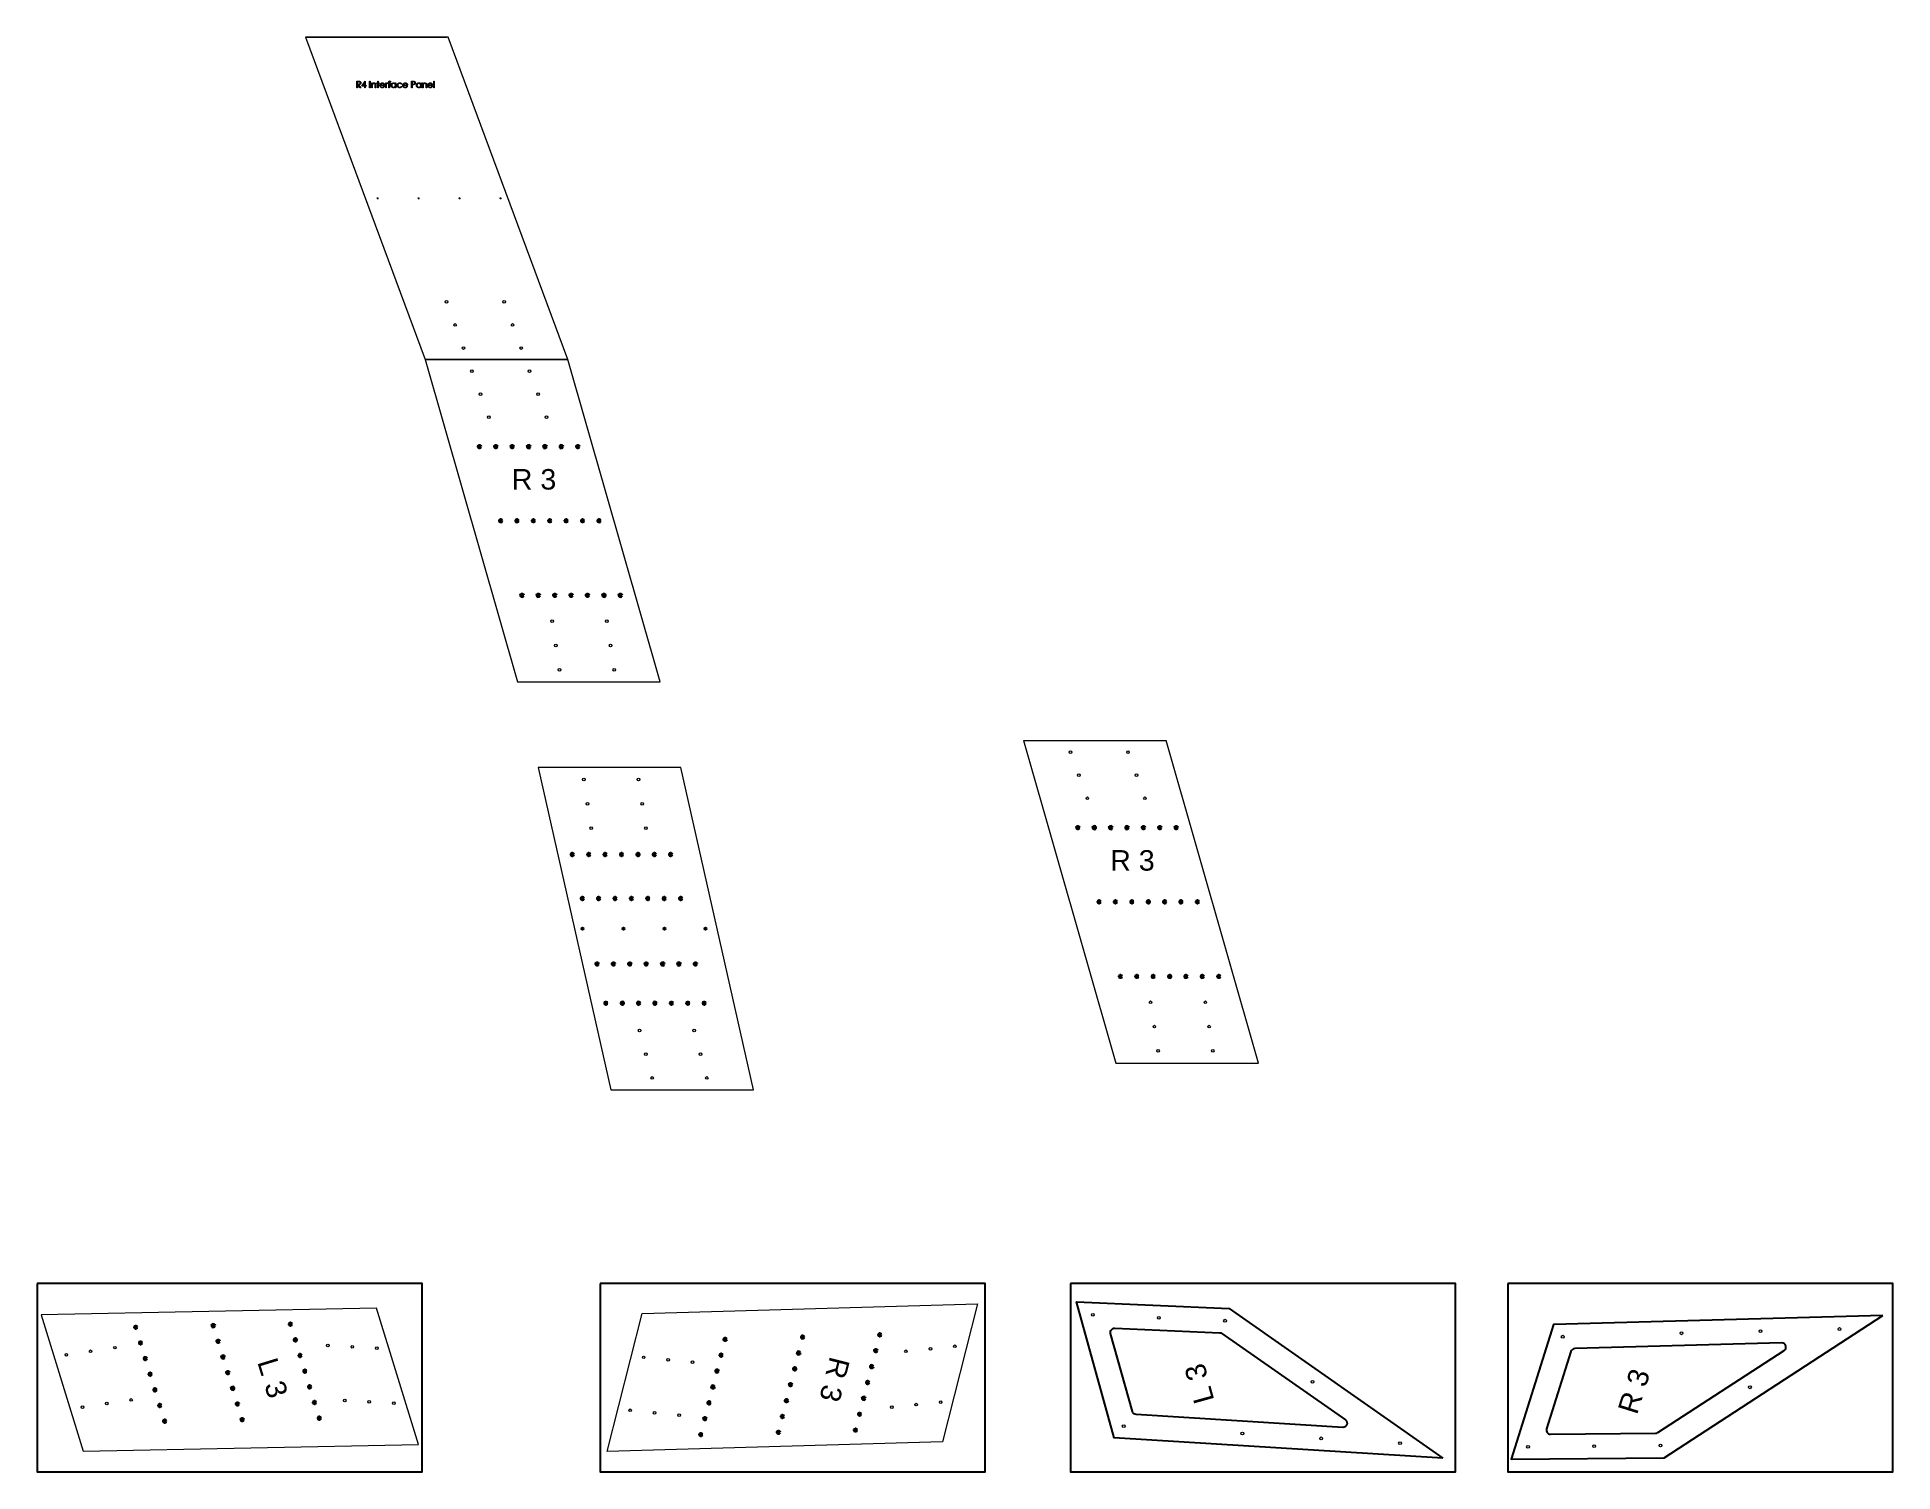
# Model space of a CAD drawing. Header units: inches. Extents: x 50 to 503, y 33 to 383.
import ezdxf

# ---------------------------------------------------------------- set-up
doc = ezdxf.new("R2010")
doc.units = ezdxf.units.IN
doc.header["$MEASUREMENT"] = 0
doc.header["$PDMODE"] = 32
doc.header["$PDSIZE"] = 0.51
doc.layers.add('Drilling', color=3, linetype='Continuous', lineweight=13)
doc.layers.add('Engrave', color=4, linetype='Continuous', lineweight=50)
doc.layers.add('half drill', color=200, linetype='Continuous')
doc.layers.add('layout', color=10, linetype='Continuous')
doc.styles.get("Standard").update_dxf_attribs({"font": 'Arial.ttf'})

# ---------------------------------------------------------------- blocks, each defined once
blk = doc.blocks.new('*U10')
at = {"layer": 'Engrave'}
blk.add_point((0, 0), dxfattribs=at)
blk = doc.blocks.new('*U11')
at = {"layer": 'Engrave', "color": 0, "linetype": 'ByBlock', "lineweight": -2, "transparency": 16777216}
for p in [(-24, 0), (-20, 0), (-16, 0), (-12, 0), (-8, 0), (-4, 0), (0, 0)]:
    blk.add_blockref('*U10', p, dxfattribs=at)
blk = doc.blocks.new('*U12')
at = {"layer": 'Engrave'}
blk.add_point((0, 0), dxfattribs=at)
blk = doc.blocks.new('*U13')
at = {"layer": 'Engrave', "color": 0, "linetype": 'ByBlock', "lineweight": -2, "transparency": 16777216}
for p in [(-24, 0), (-20, 0), (-16, 0), (-12, 0), (-8, 0), (-4, 0), (0, 0)]:
    blk.add_blockref('*U12', p, dxfattribs=at)
blk = doc.blocks.new('*U14')
at = {"layer": 'Engrave'}
blk.add_point((0, 0), dxfattribs=at)
blk = doc.blocks.new('*U15')
at = {"layer": 'Engrave', "color": 0, "linetype": 'ByBlock', "lineweight": -2, "transparency": 16777216}
for p in [(-24, 0), (-20, 0), (-16, 0), (-12, 0), (-8, 0), (-4, 0), (0, 0)]:
    blk.add_blockref('*U14', p, dxfattribs=at)
blk = doc.blocks.new('*U16')
at = {"layer": 'Engrave'}
blk.add_point((0, 0), dxfattribs=at)
blk = doc.blocks.new('*U17')
at = {"layer": 'Engrave', "color": 0, "linetype": 'ByBlock', "lineweight": -2, "transparency": 16777216}
for p in [(-24, 0), (-20, 0), (-16, 0), (-12, 0), (-8, 0), (-4, 0), (0, 0)]:
    blk.add_blockref('*U16', p, dxfattribs=at)
blk = doc.blocks.new('*U18')
at = {"layer": 'half drill'}
blk.add_point((0, 0), dxfattribs=at)
blk = doc.blocks.new('*U19')
at = {"layer": 'half drill', "color": 0, "linetype": 'ByBlock', "lineweight": -2, "transparency": 16777216}
for p in [(-30, 0), (-20, 0), (-10, 0), (0, 0)]:
    blk.add_blockref('*U18', p, dxfattribs=at)
blk = doc.blocks.new('SW_CENTERMARKSYMBOL_0')
at = {"color": 0, "linetype": 'Continuous', "lineweight": 0}
for p, q in [((-0.1, 0), (-0.19, 0)), ((0, 0), (-0.1, 0)), ((0, 0.1), (0, 0.19)), ((0, 0), (0, 0.1)), ((0, 0), (0, -0.1)), ((0, 0), (0.1, 0)), ((0.1, 0), (0.19, 0)), ((0, -0.1), (0, -0.19))]:
    blk.add_line(p, q, dxfattribs=at)
blk = doc.blocks.new('SW_CENTERMARKSYMBOL_1')
at = {"color": 0, "linetype": 'Continuous', "lineweight": 0}
for p, q in [((-0.1, 0), (-0.19, 0)), ((0, 0), (-0.1, 0)), ((0, 0.1), (0, 0.19)), ((0, 0), (0, 0.1)), ((0, 0), (0, -0.1)), ((0, 0), (0.1, 0)), ((0.1, 0), (0.19, 0)), ((0, -0.1), (0, -0.19))]:
    blk.add_line(p, q, dxfattribs=at)
blk = doc.blocks.new('SW_CENTERMARKSYMBOL_2')
at = {"color": 0, "linetype": 'Continuous', "lineweight": 0}
for p, q in [((-0.1, 0), (-0.19, 0)), ((0, 0), (-0.1, 0)), ((0, 0.1), (0, 0.19)), ((0, 0), (0, 0.1)), ((0, 0), (0, -0.1)), ((0, 0), (0.1, 0)), ((0.1, 0), (0.19, 0)), ((0, -0.1), (0, -0.19))]:
    blk.add_line(p, q, dxfattribs=at)
blk = doc.blocks.new('SW_CENTERMARKSYMBOL_3')
at = {"color": 0, "linetype": 'Continuous', "lineweight": 0}
for p, q in [((-0.1, 0), (-0.19, 0)), ((0, 0), (-0.1, 0)), ((0, 0.1), (0, 0.19)), ((0, 0), (0, 0.1)), ((0, 0), (0, -0.1)), ((0, 0), (0.1, 0)), ((0.1, 0), (0.19, 0)), ((0, -0.1), (0, -0.19))]:
    blk.add_line(p, q, dxfattribs=at)
blk = doc.blocks.new('*U20')
at = {"layer": 'Engrave'}
blk.add_point((0, 0), dxfattribs=at)
blk = doc.blocks.new('*U21')
at = {"layer": 'Engrave', "color": 0, "linetype": 'ByBlock', "lineweight": -2, "transparency": 16777216}
for p in [(-24, 0), (-20, 0), (-16, 0), (-12, 0), (-8, 0), (-4, 0), (0, 0)]:
    blk.add_blockref('*U20', p, dxfattribs=at)
blk = doc.blocks.new('*U23')
at = {"layer": 'Engrave'}
blk.add_point((0, 0), dxfattribs=at)
blk = doc.blocks.new('*U24')
at = {"layer": 'Engrave', "color": 0, "linetype": 'ByBlock', "lineweight": -2, "transparency": 16777216}
for p in [(-24, 0), (-20, 0), (-16, 0), (-12, 0), (-8, 0), (-4, 0), (0, 0)]:
    blk.add_blockref('*U23', p, dxfattribs=at)
blk = doc.blocks.new('*U25')
at = {"layer": 'Engrave'}
blk.add_point((0, 0), dxfattribs=at)
blk = doc.blocks.new('*U26')
at = {"layer": 'Engrave', "color": 0, "linetype": 'ByBlock', "lineweight": -2, "transparency": 16777216}
for p in [(-24, 0), (-20, 0), (-16, 0), (-12, 0), (-8, 0), (-4, 0), (0, 0)]:
    blk.add_blockref('*U25', p, dxfattribs=at)
blk = doc.blocks.new('*U31')
at = {"layer": 'Engrave'}
blk.add_point((0, 0), dxfattribs=at)
blk = doc.blocks.new('*U32')
at = {"layer": 'Engrave', "color": 0, "linetype": 'ByBlock', "lineweight": -2, "transparency": 16777216}
for p in [(-24, 0), (-20, 0), (-16, 0), (-12, 0), (-8, 0), (-4, 0), (0, 0)]:
    blk.add_blockref('*U31', p, dxfattribs=at)
blk = doc.blocks.new('*U33')
at = {"layer": 'Engrave'}
blk.add_point((0, 0), dxfattribs=at)
blk = doc.blocks.new('*U34')
at = {"layer": 'Engrave', "color": 0, "linetype": 'ByBlock', "lineweight": -2, "transparency": 16777216}
for p in [(-24, 0), (-20, 0), (-16, 0), (-12, 0), (-8, 0), (-4, 0), (0, 0)]:
    blk.add_blockref('*U33', p, dxfattribs=at)
blk = doc.blocks.new('*U35')
at = {"layer": 'Engrave'}
blk.add_point((0, 0), dxfattribs=at)
blk = doc.blocks.new('*U36')
at = {"layer": 'Engrave', "color": 0, "linetype": 'ByBlock', "lineweight": -2, "transparency": 16777216}
for p in [(-24, 0), (-20, 0), (-16, 0), (-12, 0), (-8, 0), (-4, 0), (0, 0)]:
    blk.add_blockref('*U35', p, dxfattribs=at)
blk = doc.blocks.new('*U37')
at = {"layer": 'Engrave'}
blk.add_point((0, 0), dxfattribs=at)
blk = doc.blocks.new('*U38')
at = {"layer": 'Engrave', "color": 0, "linetype": 'ByBlock', "lineweight": -2, "transparency": 16777216}
for p in [(-24, 0), (-20, 0), (-16, 0), (-12, 0), (-8, 0), (-4, 0), (0, 0)]:
    blk.add_blockref('*U37', p, dxfattribs=at)
blk = doc.blocks.new('*U39')
at = {"layer": 'Engrave'}
blk.add_point((0, 0), dxfattribs=at)
blk = doc.blocks.new('*U40')
at = {"layer": 'Engrave', "color": 0, "linetype": 'ByBlock', "lineweight": -2, "transparency": 16777216}
for p in [(-24, 0), (-20, 0), (-16, 0), (-12, 0), (-8, 0), (-4, 0), (0, 0)]:
    blk.add_blockref('*U39', p, dxfattribs=at)
blk = doc.blocks.new('*U41')
at = {"layer": 'Engrave'}
blk.add_point((0, 0), dxfattribs=at)
blk = doc.blocks.new('*U42')
at = {"layer": 'Engrave', "color": 0, "linetype": 'ByBlock', "lineweight": -2, "transparency": 16777216}
for p in [(-24, 0), (-20, 0), (-16, 0), (-12, 0), (-8, 0), (-4, 0), (0, 0)]:
    blk.add_blockref('*U41', p, dxfattribs=at)
blk = doc.blocks.new('*U52')
at = {"layer": 'Engrave'}
blk.add_point((0, 0), dxfattribs=at)
blk = doc.blocks.new('*U54')
at = {"layer": 'Engrave', "color": 0, "linetype": 'ByBlock', "lineweight": -2, "transparency": 16777216}
for p in [(-24, 0), (-20, 0), (-16, 0), (-12, 0), (-8, 0), (-4, 0), (0, 0)]:
    blk.add_blockref('*U52', p, dxfattribs=at)
blk = doc.blocks.new('*U55')
at = {"layer": 'Engrave'}
blk.add_point((0, 0), dxfattribs=at)
blk = doc.blocks.new('*U56')
at = {"layer": 'Engrave', "color": 0, "linetype": 'ByBlock', "lineweight": -2, "transparency": 16777216}
for p in [(-24, 0), (-20, 0), (-16, 0), (-12, 0), (-8, 0), (-4, 0), (0, 0)]:
    blk.add_blockref('*U55', p, dxfattribs=at)
blk = doc.blocks.new('*U57')
at = {"layer": 'Engrave'}
blk.add_point((0, 0), dxfattribs=at)
blk = doc.blocks.new('*U58')
at = {"layer": 'Engrave', "color": 0, "linetype": 'ByBlock', "lineweight": -2, "transparency": 16777216}
for p in [(-24, 0), (-20, 0), (-16, 0), (-12, 0), (-8, 0), (-4, 0), (0, 0)]:
    blk.add_blockref('*U57', p, dxfattribs=at)

msp = doc.modelspace()

# ---------------------------------------------------------------- linework, layer by layer
at = {"color": 7, "linetype": 'Continuous', "lineweight": 15}
for p, q in [((115.36, 383.1), (144.57, 304.38)), ((150.17, 383.1), (115.36, 383.1)), ((115.36, 383.1), (149.8, 383.1)), ((179.38, 304.38), (150.17, 383.1)), ((127.9, 372.32), (128.21, 372.32)), ((127.9, 370.75), (127.9, 372.32)), ((128.33, 372.16), (128.04, 372.16)), ((128.04, 372.16), (128.04, 371.64)), ((128.04, 371.64), (128.32, 371.63)), ((128.04, 371.48), (128.04, 370.75)), ((128.15, 371.48), (128.04, 371.48)), ((128.72, 370.75), (128.15, 371.48)), ((128.32, 371.48), (128.9, 370.75)), ((129.08, 371.11), (129.93, 372.36)), ((129.82, 371.95), (129.35, 371.28)), ((129.82, 371.28), (129.82, 371.95)), ((129.93, 372.36), (129.96, 372.36)), ((129.96, 372.36), (129.96, 371.28)), ((131.02, 372.32), (131.16, 372.32)), ((131.02, 370.75), (131.02, 372.32)), ((131.16, 372.32), (131.16, 370.75)), ((131.52, 371.9), (131.66, 371.9)), ((131.52, 370.75), (131.52, 371.9)), ((131.66, 371.9), (131.66, 371.69)), ((132.78, 371.76), (132.78, 371.9)), ((132.78, 371.9), (132.98, 371.9)), ((132.98, 371.76), (132.78, 371.76)), ((132.98, 372.36), (133.12, 372.36)), ((132.98, 371.9), (132.98, 372.36)), ((132.98, 370.75), (132.98, 371.76)), ((133.12, 372.36), (133.12, 371.9)), ((133.12, 371.9), (133.32, 371.9)), ((133.12, 371.76), (133.12, 370.75)), ((133.32, 371.76), (133.12, 371.76)), ((133.32, 371.9), (133.32, 371.76)), ((133.68, 371.44), (134.55, 371.44)), ((134.93, 371.9), (135.07, 371.9)), ((134.93, 370.75), (134.93, 371.9)), ((135.07, 371.9), (135.07, 371.73)), ((135.47, 371.88), (135.39, 371.76)), ((135.53, 371.9), (135.69, 371.9)), ((135.53, 371.76), (135.53, 371.9)), ((135.69, 371.76), (135.53, 371.76)), ((135.69, 371.9), (135.69, 372.08)), ((135.69, 370.75), (135.69, 371.76)), ((135.83, 372.05), (135.83, 371.9)), ((135.83, 371.9), (136.07, 371.9)), ((135.83, 371.76), (135.83, 370.75)), ((136.07, 371.76), (135.83, 371.76)), ((136.07, 371.9), (136.07, 371.76)), ((136.09, 372.35), (136.09, 372.2)), ((137.31, 371.9), (137.45, 371.9)), ((137.31, 371.68), (137.31, 371.9)), ((137.45, 371.9), (137.45, 370.75)), ((138.89, 371.65), (138.78, 371.58)), ((139.29, 371.44), (140.16, 371.44)), ((141.22, 372.32), (141.52, 372.32)), ((141.22, 370.75), (141.22, 372.32)), ((141.36, 372.16), (141.36, 371.64)), ((141.64, 372.16), (141.36, 372.16)), ((141.36, 371.64), (141.63, 371.63)), ((141.36, 371.48), (141.36, 370.75)), ((141.47, 371.48), (141.36, 371.48)), ((143.48, 371.9), (143.62, 371.9)), ((143.48, 371.68), (143.48, 371.9)), ((143.62, 371.9), (143.62, 370.75)), ((143.94, 371.9), (144.08, 371.9)), ((143.94, 370.75), (143.94, 371.9)), ((144.08, 371.9), (144.08, 371.69)), ((145.38, 371.44), (146.24, 371.44)), ((146.65, 372.36), (146.79, 372.36)), ((146.65, 370.75), (146.65, 372.36)), ((146.79, 372.36), (146.79, 370.75)), ((128.04, 370.75), (127.9, 370.75)), ((128.9, 370.75), (128.72, 370.75)), ((129.82, 371.11), (129.08, 371.11)), ((129.35, 371.28), (129.82, 371.28)), ((129.82, 370.75), (129.82, 371.11)), ((129.96, 370.75), (129.82, 370.75)), ((129.96, 371.28), (130.14, 371.28)), ((129.96, 371.11), (129.96, 370.75)), ((130.14, 371.11), (129.96, 371.11)), ((130.14, 371.28), (130.14, 371.11)), ((131.16, 370.75), (131.02, 370.75)), ((131.66, 370.75), (131.52, 370.75)), ((131.66, 371.17), (131.66, 370.75)), ((132.38, 370.75), (132.38, 371.29)), ((132.52, 370.75), (132.38, 370.75)), ((132.52, 371.34), (132.52, 370.75)), ((133.12, 370.75), (132.98, 370.75)), ((134.69, 371.3), (133.66, 371.3)), ((134.5, 371.11), (134.63, 371.05)), ((135.07, 370.75), (134.93, 370.75)), ((135.07, 371.14), (135.07, 370.75)), ((135.83, 370.75), (135.69, 370.75)), ((137.31, 370.75), (137.31, 370.95)), ((137.45, 370.75), (137.31, 370.75)), ((138.78, 371.07), (138.89, 371)), ((140.3, 371.3), (139.27, 371.3)), ((140.11, 371.11), (140.24, 371.05)), ((141.36, 370.75), (141.22, 370.75)), ((143.48, 370.75), (143.48, 370.95)), ((143.62, 370.75), (143.48, 370.75)), ((144.08, 370.75), (143.94, 370.75)), ((144.08, 371.17), (144.08, 370.75)), ((144.8, 370.75), (144.8, 371.29)), ((144.94, 370.75), (144.8, 370.75)), ((144.94, 371.34), (144.94, 370.75)), ((146.39, 371.3), (145.36, 371.3)), ((146.2, 371.11), (146.32, 371.05)), ((146.79, 370.75), (146.65, 370.75)), ((144.57, 304.38), (167.09, 225.66)), ((144.57, 304.38), (179.38, 304.38)), ((179.38, 304.38), (144.57, 304.38)), ((144.57, 304.38), (179.38, 304.38)), ((201.89, 225.66), (179.38, 304.38)), ((167.09, 225.66), (201.89, 225.66)), ((290.64, 211.35), (313.15, 132.63)), ((290.64, 211.35), (325.44, 211.35)), ((347.95, 132.63), (325.44, 211.35)), ((313.15, 132.63), (347.95, 132.63))]:
    msp.add_line(p, q, dxfattribs=at)
for points in [[(172.12, 204.81), (189.86, 126.09), (224.67, 126.09), (206.93, 204.81)], [(50.87, 71.19), (61.1, 37.92), (142.96, 39.52), (132.73, 72.79)], [(188.97, 37.77), (197.57, 71.5), (279.41, 73.86), (270.81, 40.13)]]:
    msp.add_lwpolyline(points, close=True, dxfattribs=at)
for points in [[(392.94, 36.19), (312.74, 41.14), (303.53, 74.32), (340.8, 72.7)], [(500.32, 70.99), (419.99, 68.77), (409.66, 35.91), (446.97, 36.27)]]:
    msp.add_lwpolyline(points, close=True)
for points in [[(312.89, 67.91), (338.5, 66.79, -0.142813), (339.03, 66.61), (369.18, 45.5, -0.756909), (368.54, 43.69), (318.09, 46.81, -0.319622), (317.18, 47.54), (311.88, 66.64, -0.509525)], [(419.24, 42.01), (444.87, 42.25, 0.142813), (445.4, 42.41), (476.25, 62.48, 0.756909), (475.68, 64.32), (425.14, 62.91, 0.319622), (424.22, 62.21), (418.27, 43.31, 0.509525)]]:
    msp.add_lwpolyline(points, format="xyb", close=True)
for centre in [(132.97, 343.74), (142.97, 343.74), (152.97, 343.74), (162.97, 343.74)]:
    msp.add_circle(centre, 0.094, dxfattribs=at)
for points, knots in [([(128.21, 372.32), (128.27, 372.32), (128.39, 372.32), (128.51, 372.3), (128.56, 372.3)], [0, 0, 0, 0, 0.560242, 1, 1, 1, 1]), ([(128.32, 371.63), (128.35, 371.63), (128.41, 371.63), (128.51, 371.64), (128.59, 371.67), (128.66, 371.71), (128.7, 371.76), (128.73, 371.83), (128.74, 371.88), (128.74, 371.9)], [0, 0, 0, 0, 0.166928, 0.333794, 0.500236, 0.625174, 0.750148, 0.875064, 1, 1, 1, 1]), ([(128.88, 371.9), (128.87, 371.86), (128.87, 371.79), (128.83, 371.68), (128.76, 371.6), (128.66, 371.53), (128.55, 371.5), (128.44, 371.48), (128.36, 371.48), (128.32, 371.48)], [0, 0, 0, 0, 0.139994, 0.279917, 0.419767, 0.559708, 0.706302, 0.853127, 1, 1, 1, 1]), ([(128.74, 371.9), (128.74, 371.92), (128.73, 371.97), (128.7, 372.03), (128.66, 372.08), (128.59, 372.13), (128.51, 372.15), (128.42, 372.16), (128.36, 372.16), (128.33, 372.16)], [0, 0, 0, 0, 0.124916, 0.249837, 0.374794, 0.499734, 0.666182, 0.833066, 1, 1, 1, 1]), ([(128.56, 372.3), (128.6, 372.29), (128.66, 372.27), (128.75, 372.21), (128.82, 372.13), (128.87, 372.02), (128.87, 371.94), (128.88, 371.9)], [0, 0, 0, 0, 0.186814, 0.373525, 0.560285, 0.780019, 1, 1, 1, 1]), ([(131.66, 371.69), (131.68, 371.71), (131.71, 371.74), (131.75, 371.79), (131.81, 371.83), (131.86, 371.86), (131.91, 371.89), (131.97, 371.9), (132.03, 371.91), (132.08, 371.92), (132.1, 371.92)], [0.0000017, 0.0000017, 0.0000017, 0.0000017, 0.140976, 0.2735688, 0.3989883, 0.5199298, 0.63811, 0.7565889, 0.8768598, 0.999997, 0.999997, 0.999997, 0.999997]), ([(131.68, 371.47), (131.68, 371.45), (131.67, 371.39), (131.66, 371.29), (131.66, 371.21), (131.66, 371.17)], [0, 0, 0, 0, 0.279874, 0.559923, 1, 1, 1, 1]), ([(132.07, 371.78), (132.04, 371.77), (131.97, 371.77), (131.88, 371.73), (131.8, 371.67), (131.72, 371.58), (131.7, 371.51), (131.68, 371.47)], [0, 0, 0, 0, 0.186698, 0.373405, 0.560217, 0.78013, 1, 1, 1, 1]), ([(132.37, 371.55), (132.36, 371.58), (132.35, 371.62), (132.3, 371.69), (132.24, 371.74), (132.16, 371.77), (132.1, 371.77), (132.07, 371.78)], [0, 0, 0, 0, 0.186826, 0.373542, 0.560088, 0.779885, 1, 1, 1, 1]), ([(132.1, 371.92), (132.13, 371.91), (132.21, 371.91), (132.32, 371.86), (132.41, 371.79), (132.48, 371.69), (132.51, 371.58), (132.52, 371.46), (132.52, 371.38), (132.52, 371.34)], [0, 0, 0, 0, 0.14002, 0.279928, 0.41985, 0.559716, 0.706245, 0.853096, 1, 1, 1, 1]), ([(132.38, 371.29), (132.38, 371.34), (132.38, 371.43), (132.37, 371.51), (132.37, 371.55)], [0, 0, 0, 0, 0.560256, 1, 1, 1, 1]), ([(133.52, 371.32), (133.53, 371.36), (133.53, 371.44), (133.56, 371.54), (133.6, 371.63), (133.64, 371.68), (133.66, 371.7)], [0, 0, 0, 0, 0.279971, 0.559864, 0.779915, 1, 1, 1, 1]), ([(133.66, 371.7), (133.69, 371.74), (133.75, 371.81), (133.87, 371.88), (133.99, 371.91), (134.06, 371.91), (134.1, 371.92)], [0, 0, 0, 0, 0.279933, 0.559649, 0.77977, 1, 1, 1, 1]), ([(133.82, 371.67), (133.8, 371.65), (133.76, 371.61), (133.71, 371.54), (133.69, 371.47), (133.68, 371.44)], [0, 0, 0, 0, 0.279925, 0.559973, 1, 1, 1, 1]), ([(134.11, 371.78), (134.08, 371.77), (134.02, 371.77), (133.94, 371.75), (133.87, 371.71), (133.83, 371.68), (133.82, 371.67)], [0, 0, 0, 0, 0.279956, 0.559814, 0.779893, 1, 1, 1, 1]), ([(134.1, 371.92), (134.15, 371.91), (134.25, 371.91), (134.38, 371.86), (134.49, 371.78), (134.54, 371.72), (134.56, 371.69)], [0, 0, 0, 0, 0.279989, 0.559735, 0.779835, 1, 1, 1, 1]), ([(134.55, 371.44), (134.54, 371.47), (134.51, 371.54), (134.45, 371.64), (134.36, 371.71), (134.24, 371.77), (134.15, 371.77), (134.11, 371.78)], [0, 0, 0, 0, 0.186905, 0.373474, 0.560056, 0.780028, 1, 1, 1, 1]), ([(134.56, 371.69), (134.58, 371.66), (134.63, 371.59), (134.66, 371.49), (134.68, 371.39), (134.69, 371.33), (134.69, 371.3)], [0, 0, 0, 0, 0.279845, 0.559744, 0.779846, 1, 1, 1, 1]), ([(135.07, 371.73), (135.09, 371.76), (135.12, 371.81), (135.19, 371.87), (135.27, 371.91), (135.32, 371.91), (135.35, 371.92)], [0, 0, 0, 0, 0.280333, 0.560209, 0.780194, 1, 1, 1, 1]), ([(135.09, 371.53), (135.09, 371.49), (135.07, 371.42), (135.07, 371.29), (135.07, 371.2), (135.07, 371.14)], [0, 0, 0, 0, 0.279806, 0.559885, 1, 1, 1, 1]), ([(135.32, 371.78), (135.29, 371.77), (135.22, 371.75), (135.15, 371.68), (135.11, 371.61), (135.1, 371.56), (135.09, 371.53)], [0, 0, 0, 0, 0.277914, 0.557924, 0.778862, 1, 1, 1, 1]), ([(135.39, 371.76), (135.38, 371.76), (135.35, 371.77), (135.33, 371.77), (135.32, 371.78)], [0, 0, 0, 0, 0.560381, 1, 1, 1, 1]), ([(135.35, 371.92), (135.37, 371.91), (135.41, 371.91), (135.45, 371.89), (135.47, 371.88)], [0, 0, 0, 0, 0.559246, 1, 1, 1, 1]), ([(135.69, 372.08), (135.69, 372.11), (135.69, 372.16), (135.7, 372.24), (135.74, 372.32), (135.82, 372.37), (135.89, 372.37), (135.92, 372.38)], [0, 0, 0, 0, 0.187489, 0.374736, 0.560715, 0.779934, 1, 1, 1, 1]), ([(135.95, 372.24), (135.92, 372.23), (135.89, 372.23), (135.86, 372.21), (135.83, 372.17), (135.83, 372.12), (135.83, 372.08), (135.83, 372.05)], [0, 0, 0, 0, 0.249291, 0.374521, 0.498858, 0.748976, 1, 1, 1, 1]), ([(135.92, 372.38), (135.95, 372.37), (136.01, 372.37), (136.06, 372.35), (136.09, 372.35)], [0, 0, 0, 0, 0.559733, 1, 1, 1, 1]), ([(136.09, 372.2), (136.06, 372.21), (136.02, 372.23), (135.97, 372.23), (135.95, 372.24)], [0, 0, 0, 0, 0.560219, 1, 1, 1, 1]), ([(136.25, 371.33), (136.25, 371.37), (136.26, 371.46), (136.3, 371.58), (136.37, 371.69), (136.47, 371.79), (136.58, 371.86), (136.71, 371.91), (136.8, 371.91), (136.85, 371.92)], [0, 0, 0, 0, 0.140023, 0.279972, 0.419966, 0.560027, 0.706667, 0.853296, 1, 1, 1, 1]), ([(136.85, 371.78), (136.81, 371.77), (136.72, 371.77), (136.59, 371.71), (136.5, 371.63), (136.44, 371.53), (136.4, 371.43), (136.39, 371.36), (136.39, 371.33)], [0, 0, 0, 0, 0.186621, 0.373213, 0.559717, 0.706518, 0.853293, 1, 1, 1, 1]), ([(136.85, 371.92), (136.9, 371.91), (137, 371.91), (137.13, 371.85), (137.24, 371.78), (137.29, 371.72), (137.31, 371.68)], [0, 0, 0, 0, 0.279981, 0.559749, 0.779813, 1, 1, 1, 1]), ([(137.31, 371.32), (137.31, 371.37), (137.3, 371.46), (137.24, 371.58), (137.16, 371.67), (137.06, 371.74), (136.96, 371.77), (136.89, 371.77), (136.85, 371.78)], [0, 0, 0, 0, 0.18666, 0.373089, 0.559693, 0.706422, 0.853161, 1, 1, 1, 1]), ([(137.73, 371.32), (137.73, 371.36), (137.74, 371.45), (137.79, 371.58), (137.86, 371.7), (137.97, 371.79), (138.09, 371.87), (138.23, 371.91), (138.32, 371.91), (138.37, 371.92)], [0, 0, 0, 0, 0.139979, 0.279961, 0.419942, 0.559899, 0.70657, 0.853255, 1, 1, 1, 1]), ([(138.36, 371.78), (138.31, 371.77), (138.22, 371.77), (138.09, 371.71), (137.99, 371.63), (137.92, 371.54), (137.88, 371.44), (137.87, 371.36), (137.87, 371.33)], [0, 0, 0, 0, 0.186755, 0.373268, 0.559832, 0.706581, 0.853234, 1, 1, 1, 1]), ([(138.78, 371.58), (138.75, 371.61), (138.69, 371.68), (138.58, 371.74), (138.47, 371.77), (138.4, 371.77), (138.36, 371.78)], [0, 0, 0, 0, 0.279906, 0.55961, 0.77978, 1, 1, 1, 1]), ([(138.37, 371.92), (138.43, 371.91), (138.54, 371.9), (138.69, 371.84), (138.82, 371.76), (138.87, 371.69), (138.89, 371.65)], [0, 0, 0, 0, 0.280063, 0.560126, 0.780063, 1, 1, 1, 1]), ([(139.13, 371.32), (139.14, 371.36), (139.14, 371.44), (139.17, 371.54), (139.21, 371.63), (139.25, 371.68), (139.26, 371.7)], [0, 0, 0, 0, 0.279973, 0.559867, 0.77992, 1, 1, 1, 1]), ([(139.26, 371.7), (139.3, 371.74), (139.36, 371.81), (139.48, 371.88), (139.6, 371.91), (139.67, 371.91), (139.71, 371.92)], [0, 0, 0, 0, 0.279938, 0.559643, 0.779771, 1, 1, 1, 1]), ([(139.42, 371.67), (139.41, 371.65), (139.37, 371.61), (139.32, 371.54), (139.3, 371.47), (139.29, 371.44)], [0, 0, 0, 0, 0.279914, 0.559964, 1, 1, 1, 1]), ([(139.72, 371.78), (139.69, 371.77), (139.63, 371.77), (139.55, 371.75), (139.48, 371.71), (139.44, 371.68), (139.42, 371.67)], [0, 0, 0, 0, 0.279967, 0.559808, 0.779884, 1, 1, 1, 1]), ([(139.71, 371.92), (139.76, 371.91), (139.86, 371.91), (139.99, 371.86), (140.1, 371.78), (140.15, 371.72), (140.17, 371.69)], [0, 0, 0, 0, 0.279981, 0.559727, 0.779834, 1, 1, 1, 1]), ([(140.16, 371.44), (140.14, 371.47), (140.12, 371.54), (140.06, 371.64), (139.97, 371.71), (139.85, 371.77), (139.76, 371.77), (139.72, 371.78)], [0, 0, 0, 0, 0.186903, 0.373478, 0.560054, 0.780027, 1, 1, 1, 1]), ([(140.17, 371.69), (140.19, 371.66), (140.24, 371.59), (140.27, 371.49), (140.29, 371.39), (140.29, 371.33), (140.3, 371.3)], [0, 0, 0, 0, 0.279843, 0.559743, 0.779846, 1, 1, 1, 1]), ([(141.87, 371.5), (141.83, 371.49), (141.76, 371.48), (141.62, 371.48), (141.53, 371.48), (141.47, 371.48)], [0, 0, 0, 0, 0.279863, 0.55992, 1, 1, 1, 1]), ([(141.52, 372.32), (141.59, 372.32), (141.71, 372.32), (141.83, 372.3), (141.88, 372.29)], [0, 0, 0, 0, 0.560316, 1, 1, 1, 1]), ([(141.63, 371.63), (141.66, 371.63), (141.72, 371.63), (141.81, 371.64), (141.9, 371.67), (141.96, 371.71), (142, 371.76), (142.03, 371.83), (142.04, 371.87), (142.04, 371.9)], [0, 0, 0, 0, 0.166928, 0.333807, 0.500185, 0.625079, 0.750072, 0.875015, 1, 1, 1, 1]), ([(142.04, 371.9), (142.04, 371.92), (142.03, 371.96), (142, 372.03), (141.96, 372.08), (141.9, 372.12), (141.82, 372.15), (141.73, 372.16), (141.67, 372.16), (141.64, 372.16)], [0, 0, 0, 0, 0.12497, 0.24991, 0.374914, 0.499813, 0.666188, 0.833068, 1, 1, 1, 1]), ([(142.18, 371.9), (142.18, 371.86), (142.17, 371.8), (142.14, 371.7), (142.08, 371.61), (141.98, 371.54), (141.91, 371.51), (141.87, 371.5)], [0, 0, 0, 0, 0.18692, 0.3736, 0.560188, 0.779887, 1, 1, 1, 1]), ([(141.88, 372.29), (141.91, 372.28), (141.97, 372.26), (142.06, 372.2), (142.13, 372.12), (142.17, 372.02), (142.18, 371.94), (142.18, 371.9)], [0, 0, 0, 0, 0.186763, 0.373444, 0.560177, 0.779909, 1, 1, 1, 1]), ([(142.42, 371.33), (142.42, 371.37), (142.43, 371.46), (142.47, 371.58), (142.54, 371.69), (142.64, 371.79), (142.75, 371.86), (142.88, 371.91), (142.97, 371.91), (143.02, 371.92)], [0, 0, 0, 0, 0.140023, 0.279973, 0.419967, 0.560026, 0.706665, 0.853294, 1, 1, 1, 1]), ([(143.02, 371.78), (142.98, 371.77), (142.89, 371.77), (142.76, 371.71), (142.67, 371.63), (142.61, 371.53), (142.57, 371.43), (142.56, 371.36), (142.56, 371.33)], [0, 0, 0, 0, 0.186618, 0.373213, 0.559714, 0.706517, 0.853293, 1, 1, 1, 1]), ([(143.02, 371.92), (143.07, 371.91), (143.17, 371.91), (143.3, 371.85), (143.41, 371.78), (143.46, 371.72), (143.48, 371.68)], [0, 0, 0, 0, 0.279981, 0.559749, 0.77981, 1, 1, 1, 1]), ([(143.48, 371.32), (143.48, 371.37), (143.47, 371.46), (143.41, 371.58), (143.32, 371.67), (143.23, 371.74), (143.13, 371.77), (143.06, 371.77), (143.02, 371.78)], [0, 0, 0, 0, 0.18666, 0.373089, 0.55969, 0.706422, 0.853158, 1, 1, 1, 1]), ([(144.08, 371.69), (144.11, 371.73), (144.17, 371.8), (144.29, 371.87), (144.4, 371.91), (144.48, 371.91), (144.52, 371.92)], [0, 0, 0, 0, 0.280103, 0.559778, 0.779866, 1, 1, 1, 1]), ([(144.1, 371.47), (144.1, 371.45), (144.09, 371.39), (144.08, 371.29), (144.08, 371.21), (144.08, 371.17)], [0, 0, 0, 0, 0.279874, 0.559923, 1, 1, 1, 1]), ([(144.49, 371.78), (144.46, 371.77), (144.39, 371.77), (144.3, 371.73), (144.22, 371.67), (144.14, 371.58), (144.12, 371.51), (144.1, 371.47)], [0, 0, 0, 0, 0.186702, 0.373404, 0.560215, 0.780127, 1, 1, 1, 1]), ([(144.79, 371.55), (144.78, 371.58), (144.77, 371.62), (144.72, 371.69), (144.66, 371.74), (144.58, 371.77), (144.52, 371.77), (144.49, 371.78)], [0, 0, 0, 0, 0.186824, 0.373541, 0.560087, 0.779896, 1, 1, 1, 1]), ([(144.52, 371.92), (144.55, 371.91), (144.63, 371.91), (144.74, 371.86), (144.83, 371.79), (144.9, 371.69), (144.93, 371.58), (144.94, 371.46), (144.94, 371.38), (144.94, 371.34)], [0, 0, 0, 0, 0.140014, 0.279926, 0.419848, 0.559715, 0.706245, 0.853095, 1, 1, 1, 1]), ([(144.8, 371.29), (144.8, 371.34), (144.8, 371.43), (144.79, 371.51), (144.79, 371.55)], [0, 0, 0, 0, 0.560256, 1, 1, 1, 1]), ([(145.22, 371.32), (145.23, 371.36), (145.23, 371.44), (145.26, 371.54), (145.3, 371.63), (145.34, 371.68), (145.35, 371.7)], [0, 0, 0, 0, 0.279971, 0.559866, 0.779915, 1, 1, 1, 1]), ([(145.35, 371.7), (145.39, 371.74), (145.45, 371.81), (145.57, 371.88), (145.69, 371.91), (145.76, 371.91), (145.8, 371.92)], [0, 0, 0, 0, 0.279934, 0.559644, 0.779767, 1, 1, 1, 1]), ([(145.51, 371.67), (145.5, 371.65), (145.46, 371.61), (145.41, 371.54), (145.39, 371.47), (145.38, 371.44)], [0, 0, 0, 0, 0.279925, 0.559973, 1, 1, 1, 1]), ([(145.81, 371.78), (145.78, 371.77), (145.72, 371.77), (145.64, 371.75), (145.57, 371.71), (145.53, 371.68), (145.51, 371.67)], [0, 0, 0, 0, 0.279962, 0.559812, 0.779883, 1, 1, 1, 1]), ([(145.8, 371.92), (145.85, 371.91), (145.95, 371.91), (146.08, 371.86), (146.19, 371.78), (146.24, 371.72), (146.26, 371.69)], [0, 0, 0, 0, 0.279982, 0.559729, 0.779833, 1, 1, 1, 1]), ([(146.24, 371.44), (146.23, 371.47), (146.21, 371.54), (146.15, 371.64), (146.06, 371.71), (145.94, 371.77), (145.85, 371.77), (145.81, 371.78)], [0, 0, 0, 0, 0.186904, 0.373476, 0.560059, 0.780027, 1, 1, 1, 1]), ([(146.26, 371.69), (146.28, 371.66), (146.33, 371.59), (146.36, 371.49), (146.38, 371.39), (146.38, 371.33), (146.39, 371.3)], [0, 0, 0, 0, 0.279842, 0.559743, 0.779846, 1, 1, 1, 1]), ([(134.1, 370.73), (134.06, 370.74), (133.97, 370.74), (133.85, 370.78), (133.74, 370.85), (133.65, 370.94), (133.58, 371.06), (133.53, 371.19), (133.53, 371.28), (133.52, 371.32)], [0, 0, 0, 0, 0.140087, 0.280058, 0.419973, 0.559951, 0.706627, 0.853299, 1, 1, 1, 1]), ([(133.66, 371.3), (133.67, 371.25), (133.67, 371.17), (133.73, 371.06), (133.8, 370.97), (133.89, 370.91), (133.98, 370.88), (134.05, 370.88), (134.08, 370.87)], [0, 0, 0, 0, 0.186724, 0.373252, 0.559774, 0.706487, 0.853185, 1, 1, 1, 1]), ([(134.08, 370.87), (134.13, 370.88), (134.22, 370.89), (134.35, 370.94), (134.44, 371.02), (134.48, 371.08), (134.5, 371.11)], [0, 0, 0, 0, 0.279901, 0.559701, 0.779533, 1, 1, 1, 1]), ([(134.63, 371.05), (134.61, 371.01), (134.56, 370.94), (134.48, 370.86), (134.37, 370.79), (134.24, 370.74), (134.15, 370.74), (134.1, 370.73)], [0, 0, 0, 0, 0.186832, 0.373463, 0.56013, 0.779936, 1, 1, 1, 1]), ([(136.84, 370.73), (136.8, 370.74), (136.71, 370.74), (136.59, 370.78), (136.48, 370.85), (136.38, 370.95), (136.3, 371.06), (136.26, 371.19), (136.25, 371.28), (136.25, 371.33)], [0, 0, 0, 0, 0.140048, 0.280013, 0.420025, 0.560097, 0.706721, 0.853302, 1, 1, 1, 1]), ([(136.39, 371.33), (136.39, 371.28), (136.4, 371.19), (136.46, 371.07), (136.55, 370.98), (136.64, 370.92), (136.74, 370.88), (136.81, 370.88), (136.85, 370.87)], [0, 0, 0, 0, 0.186501, 0.37309, 0.559632, 0.706447, 0.853229, 1, 1, 1, 1]), ([(137.31, 370.95), (137.28, 370.92), (137.21, 370.84), (137.09, 370.77), (136.96, 370.74), (136.88, 370.74), (136.84, 370.73)], [0, 0, 0, 0, 0.279991, 0.55972, 0.779863, 1, 1, 1, 1]), ([(136.85, 370.87), (136.89, 370.88), (136.98, 370.88), (137.11, 370.94), (137.2, 371.02), (137.27, 371.12), (137.3, 371.22), (137.31, 371.29), (137.31, 371.32)], [0, 0, 0, 0, 0.186632, 0.373254, 0.559687, 0.706425, 0.853187, 1, 1, 1, 1]), ([(138.36, 370.73), (138.31, 370.74), (138.23, 370.74), (138.1, 370.78), (137.98, 370.84), (137.87, 370.93), (137.79, 371.04), (137.74, 371.18), (137.73, 371.27), (137.73, 371.32)], [0, 0, 0, 0, 0.140092, 0.280121, 0.420121, 0.560172, 0.706805, 0.853358, 1, 1, 1, 1]), ([(137.87, 371.33), (137.88, 371.28), (137.88, 371.19), (137.95, 371.06), (138.04, 370.97), (138.15, 370.91), (138.25, 370.88), (138.32, 370.88), (138.36, 370.87)], [0, 0, 0, 0, 0.186465, 0.372991, 0.559475, 0.706288, 0.853119, 1, 1, 1, 1]), ([(138.36, 370.87), (138.41, 370.88), (138.49, 370.88), (138.61, 370.93), (138.71, 371), (138.75, 371.05), (138.78, 371.07)], [0, 0, 0, 0, 0.279955, 0.559717, 0.779839, 1, 1, 1, 1]), ([(138.89, 371), (138.87, 370.97), (138.82, 370.9), (138.73, 370.83), (138.62, 370.78), (138.5, 370.74), (138.4, 370.74), (138.36, 370.73)], [0, 0, 0, 0, 0.186625, 0.373252, 0.559944, 0.779911, 1, 1, 1, 1]), ([(139.71, 370.73), (139.66, 370.74), (139.58, 370.74), (139.45, 370.78), (139.34, 370.85), (139.26, 370.94), (139.19, 371.06), (139.14, 371.19), (139.14, 371.28), (139.13, 371.32)], [0, 0, 0, 0, 0.140087, 0.280057, 0.419976, 0.559951, 0.70663, 0.853299, 1, 1, 1, 1]), ([(139.27, 371.3), (139.28, 371.25), (139.28, 371.17), (139.34, 371.06), (139.41, 370.97), (139.5, 370.91), (139.59, 370.88), (139.66, 370.88), (139.69, 370.87)], [0, 0, 0, 0, 0.186724, 0.373249, 0.559775, 0.706487, 0.853185, 1, 1, 1, 1]), ([(139.69, 370.87), (139.74, 370.88), (139.83, 370.89), (139.96, 370.94), (140.05, 371.02), (140.09, 371.08), (140.11, 371.11)], [0, 0, 0, 0, 0.279903, 0.559696, 0.779537, 1, 1, 1, 1]), ([(140.24, 371.05), (140.21, 371.01), (140.17, 370.94), (140.09, 370.86), (139.98, 370.79), (139.85, 370.74), (139.76, 370.74), (139.71, 370.73)], [0, 0, 0, 0, 0.186835, 0.373462, 0.560136, 0.779942, 1, 1, 1, 1]), ([(143.01, 370.73), (142.97, 370.74), (142.88, 370.74), (142.76, 370.78), (142.65, 370.85), (142.55, 370.95), (142.47, 371.06), (142.43, 371.19), (142.42, 371.28), (142.42, 371.33)], [0, 0, 0, 0, 0.140048, 0.280011, 0.420025, 0.560099, 0.706721, 0.853302, 1, 1, 1, 1]), ([(142.56, 371.33), (142.56, 371.28), (142.57, 371.19), (142.63, 371.07), (142.72, 370.98), (142.81, 370.92), (142.91, 370.88), (142.98, 370.88), (143.02, 370.87)], [0, 0, 0, 0, 0.1865, 0.373091, 0.559635, 0.70645, 0.853232, 1, 1, 1, 1]), ([(143.48, 370.95), (143.45, 370.92), (143.38, 370.84), (143.26, 370.77), (143.13, 370.74), (143.05, 370.74), (143.01, 370.73)], [0, 0, 0, 0, 0.279991, 0.559724, 0.779868, 1, 1, 1, 1]), ([(143.02, 370.87), (143.06, 370.88), (143.15, 370.88), (143.28, 370.94), (143.37, 371.02), (143.44, 371.12), (143.47, 371.22), (143.48, 371.29), (143.48, 371.32)], [0, 0, 0, 0, 0.186632, 0.373257, 0.559687, 0.706427, 0.853187, 1, 1, 1, 1]), ([(145.8, 370.73), (145.75, 370.74), (145.67, 370.74), (145.54, 370.78), (145.43, 370.85), (145.35, 370.94), (145.28, 371.06), (145.23, 371.19), (145.23, 371.28), (145.22, 371.32)], [0, 0, 0, 0, 0.140082, 0.280056, 0.419973, 0.559948, 0.706628, 0.853298, 1, 1, 1, 1]), ([(145.36, 371.3), (145.37, 371.25), (145.37, 371.17), (145.43, 371.06), (145.5, 370.97), (145.59, 370.91), (145.68, 370.88), (145.75, 370.88), (145.78, 370.87)], [0, 0, 0, 0, 0.186724, 0.373251, 0.559777, 0.706487, 0.853189, 1, 1, 1, 1]), ([(145.78, 370.87), (145.83, 370.88), (145.92, 370.89), (146.05, 370.94), (146.14, 371.02), (146.18, 371.08), (146.2, 371.11)], [0, 0, 0, 0, 0.279901, 0.559698, 0.779538, 1, 1, 1, 1]), ([(146.32, 371.05), (146.3, 371.01), (146.26, 370.94), (146.18, 370.86), (146.07, 370.79), (145.94, 370.74), (145.85, 370.74), (145.8, 370.73)], [0, 0, 0, 0, 0.186832, 0.37346, 0.560131, 0.779936, 1, 1, 1, 1])]:
    msp.add_open_spline(points, degree=3, knots=knots, dxfattribs=at)
at = {"layer": 'Drilling'}
for centre, radius in [((149.79, 318.46), 0.322), ((163.85, 318.46), 0.322), ((151.86, 312.82), 0.322), ((165.92, 312.82), 0.322), ((153.93, 307.19), 0.322), ((167.98, 307.19), 0.322), ((155.99, 301.56), 0.322), ((170.05, 301.56), 0.322), ((158.06, 295.93), 0.322), ((172.12, 295.93), 0.322), ((160.13, 290.29), 0.322), ((174.19, 290.29), 0.322), ((175.58, 240.49), 0.322), ((188.93, 240.49), 0.322), ((176.48, 234.55), 0.322), ((189.83, 234.55), 0.322), ((177.38, 228.62), 0.322), ((190.73, 228.62), 0.322), ((302.06, 208.54), 0.322), ((316.11, 208.54), 0.322), ((183.31, 201.84), 0.322), ((196.66, 201.84), 0.322), ((304.12, 202.91), 0.322), ((318.18, 202.91), 0.322), ((184.21, 195.91), 0.322), ((197.56, 195.91), 0.322), ((306.19, 197.27), 0.322), ((320.25, 197.27), 0.322), ((185.11, 189.98), 0.322), ((198.46, 189.98), 0.322), ((321.64, 147.46), 0.322), ((334.99, 147.46), 0.322), ((196.91, 140.59), 0.322), ((210.22, 140.59), 0.322), ((322.54, 141.53), 0.322), ((335.89, 141.53), 0.322), ((323.44, 135.6), 0.322), ((336.79, 135.6), 0.322), ((198.44, 134.79), 0.322), ((211.75, 134.79), 0.322), ((199.97, 128.99), 0.322), ((213.29, 128.99), 0.322), ((307.52, 71.15), 0.344), ((323.66, 70.44), 0.344), ((339.8, 69.74), 0.344), ((489.77, 67.7), 0.344), ((68.86, 63.15), 0.322), ((120.8, 63.69), 0.322), ((126.79, 63.37), 0.322), ((273.86, 63.49), 0.322), ((422.21, 65.83), 0.344), ((451.22, 66.66), 0.344), ((470.5, 67.18), 0.344), ((56.99, 61.38), 0.322), ((62.92, 62.27), 0.322), ((132.78, 63.05), 0.322), ((197.9, 60.79), 0.322), ((203.87, 60.2), 0.322), ((209.84, 59.6), 0.322), ((261.92, 62.26), 0.322), ((267.89, 62.87), 0.322), ((361.15, 54.79), 0.344), ((66.84, 49.51), 0.322), ((72.78, 50.39), 0.322), ((124.93, 50.26), 0.322), ((130.92, 49.93), 0.322), ((136.91, 49.61), 0.322), ((270.39, 49.86), 0.322), ((467.92, 53.48), 0.344), ((60.91, 48.63), 0.322), ((194.6, 47.86), 0.322), ((200.57, 47.26), 0.322), ((206.54, 46.67), 0.322), ((258.45, 48.64), 0.322), ((264.42, 49.25), 0.322), ((315.06, 44), 0.344), ((344.02, 42.18), 0.344), ((363.27, 41), 0.344), ((382.51, 39.83), 0.344), ((413.76, 38.95), 0.344), ((429.91, 39.11), 0.344), ((446.06, 39.26), 0.344)]:
    msp.add_circle(centre, radius, dxfattribs=at)
at = {"layer": 'layout'}
for points in [[(49.86, 78.82), (49.86, 32.82), (143.86, 32.82), (143.86, 78.82)], [(187.28, 78.82), (187.28, 32.82), (281.28, 32.82), (281.28, 78.82)], [(302.08, 78.82), (302.08, 32.82), (396.08, 32.82), (396.08, 78.82)], [(408.8, 78.82), (408.8, 32.82), (502.8, 32.82), (502.8, 78.82)]]:
    msp.add_lwpolyline(points, close=True, dxfattribs=at)

# ---------------------------------------------------------------- block references
at = {"color": 7, "linetype": 'Continuous', "lineweight": 0}
for name, p in [('SW_CENTERMARKSYMBOL_3', (132.97, 343.74)), ('SW_CENTERMARKSYMBOL_2', (142.97, 343.74)), ('SW_CENTERMARKSYMBOL_1', (152.97, 343.74)), ('SW_CENTERMARKSYMBOL_0', (162.97, 343.74))]:
    msp.add_blockref(name, p, dxfattribs=at)
at = {"layer": 'Engrave'}
for name, p, rotation in [('*U21', (157.82, 283.11), 180), ('*U24', (162.99, 265.02), 180), ('*U26', (168.2, 246.8), 180), ('*U54', (303.88, 190.09), 180), ('*U11', (180.5, 183.54), 180), ('*U13', (182.92, 172.81), 180), ('*U56', (309.06, 171.99), 180), ('*U15', (186.53, 156.81), 180), ('*U58', (314.27, 153.78), 180), ('*U17', (188.68, 147.24), 180), ('*U36', (217.79, 65.19), 75.69164554134177), ('*U34', (236.72, 65.73), 75.69164554134177), ('*U32', (255.54, 66.28), 75.69164554134177)]:
    msp.add_blockref(name, p, dxfattribs=dict(at, rotation=rotation))
at = {"layer": 'Engrave', "xscale": -1, "rotation": 107.0846843547966}
for name, p in [('*U42', (80.98, 45.2)), ('*U40', (99.92, 45.57)), ('*U38', (118.74, 45.94))]:
    msp.add_blockref(name, p, dxfattribs=at)
at = {"layer": 'half drill', "rotation": 180}
msp.add_blockref('*U19', (182.99, 165.45), dxfattribs=at)

# ---------------------------------------------------------------- texts
at = {"char_height": 5, "attachment_point": 1}
for insert in [(165.7, 277.64), (311.76, 184.61)]:
    msp.add_mtext_dynamic_manual_height_columns('R 3', width=13.2209, gutter_width=1, heights=[0], dxfattribs=dict(at, insert=insert))
at = {"char_height": 5}
for s, insert, attachment_point, rotation in [('L 3', (111.19, 51.86), 3, 287.0847), ('R 3', (248.28, 60), 1, 255.6916), ('L 3', (332.4, 49), 1, 105.5079), ('R 3', (435.57, 48.08), 1, 72.542)]:
    msp.add_mtext_dynamic_manual_height_columns(s, width=13.2209, gutter_width=1, heights=[0], dxfattribs=dict(at, insert=insert, attachment_point=attachment_point, rotation=rotation))

doc.saveas('drawing.dxf')
